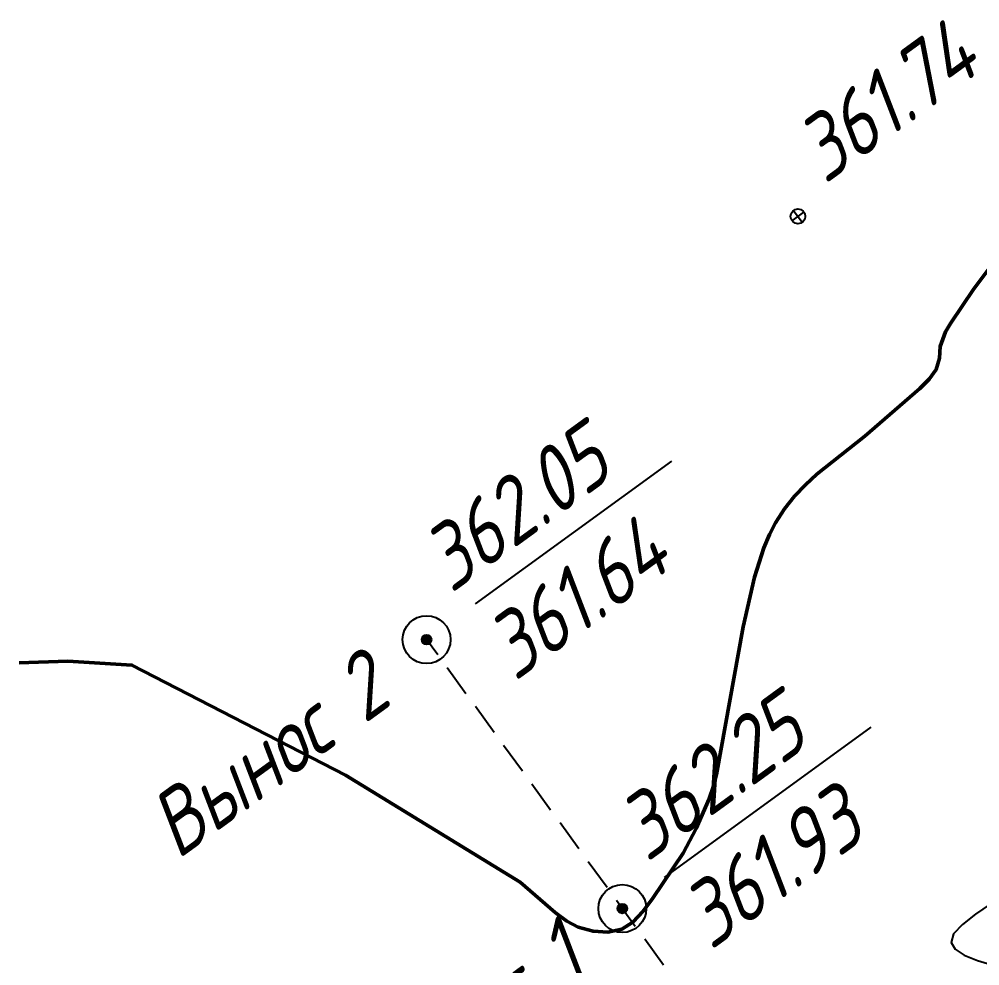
# Model space of a CAD drawing. Extents: x 1514039 to 1515876, y 2182924 to 2184238.
# Drawn here: x 1514884.7 to 1514944.8, y 2183554.5 to 2183613.7 of the extents above; entities that cross this region are included whole.
import ezdxf
from ezdxf.enums import TextEntityAlignment as Align

# ---------------------------------------------------------------- set-up
doc = ezdxf.new("R2010")
doc.units = 0
doc.linetypes.add('ИИHidden', pattern=[3, 2, -1])
for name, color, linetype, lineweight in [('ИИ_ГЕОПУНКТ_025', 7, 'Continuous', 25), ('ИИ_ОТМЕТКА_025', 7, 'Continuous', 25), ('ИИ_РЕЛЬЕФ_025', 34, 'Continuous', 25), ('ИИ_РЕЛЬЕФ_050', 34, 'Continuous', 50), ('ИИ_ТРАССА_ТРУБ_025', 7, 'Continuous', 25)]:
    doc.layers.add(name, color=color, linetype=linetype, lineweight=lineweight)
doc.styles.add('VNIPISIMPLEXCUR', font='simplex.shx', dxfattribs={"width": 0.8, "oblique": 15})

# ---------------------------------------------------------------- blocks, each defined once
blk = doc.blocks.new('PICKET')
at = {"color": 0, "linetype": 'Continuous', "lineweight": 25}
for p, q in [((-0.23, 0), (0.23, 0)), ((0, 0.23), (0, -0.23))]:
    blk.add_line(p, q, dxfattribs=at)
blk.add_circle((0, 0), 0.23, dxfattribs=at)
at = {"color": 0, "linetype": 'Continuous', "style": 'VNIPISIMPLEXCUR', "oblique": 15, "width": 0.8}
blk.add_attdef('OTMETKA', (1.25, 0.3), '', height=2, dxfattribs=at)
at = {"color": 8, "linetype": 'Continuous', "style": 'VNIPISIMPLEXCUR', "oblique": 15, "width": 0.8, "flags": 1}
blk.add_attdef('NOMER', (1.25, -2.7), '', height=2, dxfattribs=at)
blk = doc.blocks.new('ИИ050052Р')
at = {"linetype": 'Continuous', "lineweight": 25}
h = blk.add_hatch(color=0, dxfattribs=at)
edge = h.paths.add_edge_path()
edge.add_arc((0, 0), 0.15, 0, 360)
at = {"color": 0, "linetype": 'Continuous', "lineweight": 25}
for radius in [0.75, 0.15]:
    blk.add_circle((0, 0), radius, dxfattribs=at)
at = {"color": 0, "linetype": 'Continuous', "style": 'VNIPISIMPLEXCUR', "oblique": 15, "width": 0.8}
for tag, p in [('CENTRE', (1.45, 0.7)), ('HEIGHT', (1.45, -2.7))]:
    blk.add_attdef(tag, p, '', height=2, dxfattribs=at)
for tag, p in [('NUMBER', (-2, -1)), ('STATIONING', (-2, -4.4)), ('ALPHA', (-2, -7.8))]:
    blk.add_attdef(tag, text='', height=2, dxfattribs=at).set_placement(p, align=Align.RIGHT)
at = {"color": 253, "linetype": 'Continuous', "style": 'VNIPISIMPLEXCUR', "oblique": 15, "width": 0.8, "flags": 1}
blk.add_attdef('NOTE', text='', height=1.6, dxfattribs=at).set_placement((-2, -10.8), align=Align.RIGHT)

msp = doc.modelspace()

# ---------------------------------------------------------------- linework, layer by layer
at = {"layer": 'ИИ_ГЕОПУНКТ_025'}
for points in [[(1514913.247, 2183577.143), (1514925.525, 2183586.07)], [(1514925.066, 2183560.031), (1514937.996, 2183569.433)]]:
    msp.add_lwpolyline(points, dxfattribs=at)
at = {"layer": 'ИИ_РЕЛЬЕФ_025', "elevation": 362.5}
msp.add_lwpolyline([(1514946.434, 2183559.033), (1514944.528, 2183557.734), (1514943.708, 2183557.102), (1514943.155, 2183556.505), (1514943, 2183555.962), (1514943.258, 2183555.55), (1514943.831, 2183555.18), (1514944.647, 2183554.843), (1514949.817, 2183553.301)], dxfattribs=at)
at = {"layer": 'ИИ_РЕЛЬЕФ_050', "elevation": 362}
msp.add_lwpolyline([(1514946.449, 2183599.547), (1514944.426, 2183596.861), (1514942.964, 2183594.676), (1514942.648, 2183594.155), (1514942.317, 2183593.238), (1514942.28, 2183592.518), (1514942.077, 2183591.809), (1514941.639, 2183591.213), (1514941.057, 2183590.625), (1514937.602, 2183587.631), (1514934.594, 2183585.261), (1514933.885, 2183584.602), (1514933.212, 2183583.886), (1514932.587, 2183583.096), (1514932.019, 2183582.216), (1514931.639, 2183581.478), (1514931.295, 2183580.659), (1514930.703, 2183578.82), (1514930, 2183575.712), (1514928.33, 2183566.471), (1514928.108, 2183565.675), (1514927.866, 2183564.962), (1514927.06, 2183563.091), (1514926.229, 2183561.559), (1514924.332, 2183558.74), (1514923.725, 2183557.919), (1514923.088, 2183557.239), (1514922.398, 2183556.791), (1514921.526, 2183556.612), (1514920.601, 2183556.669), (1514919.665, 2183556.936), (1514918.949, 2183557.308), (1514918.226, 2183557.847), (1514916.047, 2183559.745), (1514905.113, 2183566.434), (1514891.728, 2183573.315), (1514887.732, 2183573.564), (1514884.689, 2183573.452)], dxfattribs=at)
at = {"layer": 'ИИ_ТРАССА_ТРУБ_025', "color": 4, "linetype": 'ИИHidden', "flags": 128}
msp.add_lwpolyline([(1514937.36, 2183537.57), (1514922.43, 2183558.09), (1514910.18, 2183574.91)], dxfattribs=at)

# ---------------------------------------------------------------- block references
at = {"layer": 'ИИ_ГЕОПУНКТ_025'}
ref = msp.add_blockref('ИИ050052Р', (1514910.18, 2183574.91, 361.64), dxfattribs=dict(at, xscale=2, yscale=2, zscale=2, rotation=36.02222222222222))
ref.add_attrib('NUMBER', 'Вынос 2', dxfattribs={"layer": '0', "color": 0, "linetype": 'Continuous', "height": 4, "rotation": 36.02222, "style": 'VNIPISIMPLEXCUR', "oblique": 15, "width": 0.8}).set_placement((1514908.121, 2183570.94), align=Align.RIGHT)
ref.add_attrib('CENTRE', '362.05', (1514911.702, 2183577.748), dxfattribs={"layer": '0', "color": 0, "linetype": 'Continuous', "height": 4, "rotation": 36.02222, "style": 'VNIPISIMPLEXCUR', "oblique": 15, "width": 0.8})
ref.add_attrib('HEIGHT', '361.64', (1514915.701, 2183572.248), dxfattribs={"layer": '0', "color": 0, "linetype": 'Continuous', "height": 4, "rotation": 36.02222, "style": 'VNIPISIMPLEXCUR', "oblique": 15, "width": 0.8})
ref = msp.add_blockref('ИИ050052Р', (1514922.43, 2183558.09, 361.93), dxfattribs=dict(at, xscale=2, yscale=2, zscale=2, rotation=36.02222222222222))
ref.add_attrib('NUMBER', 'Вынос 1', dxfattribs={"layer": '0', "color": 0, "linetype": 'Continuous', "height": 4, "rotation": 36.02222, "style": 'VNIPISIMPLEXCUR', "oblique": 15, "width": 0.8}).set_placement((1514920.371, 2183554.12), align=Align.RIGHT)
ref.add_attrib('CENTRE', '362.25', (1514923.952, 2183560.928), dxfattribs={"layer": '0', "color": 0, "linetype": 'Continuous', "height": 4, "rotation": 36.02222, "style": 'VNIPISIMPLEXCUR', "oblique": 15, "width": 0.8})
ref.add_attrib('HEIGHT', '361.93', (1514927.951, 2183555.428), dxfattribs={"layer": '0', "color": 0, "linetype": 'Continuous', "height": 4, "rotation": 36.02222, "style": 'VNIPISIMPLEXCUR', "oblique": 15, "width": 0.8})
at = {"layer": 'ИИ_ОТМЕТКА_025', "xscale": 2, "yscale": 2, "zscale": 2, "rotation": 36.02222222222222}
msp.add_blockref('PICKET', (1514933.421, 2183601.388, 361.74), dxfattribs=at).add_auto_attribs({'OTMETKA': '361.74'})

doc.saveas('drawing.dxf')
